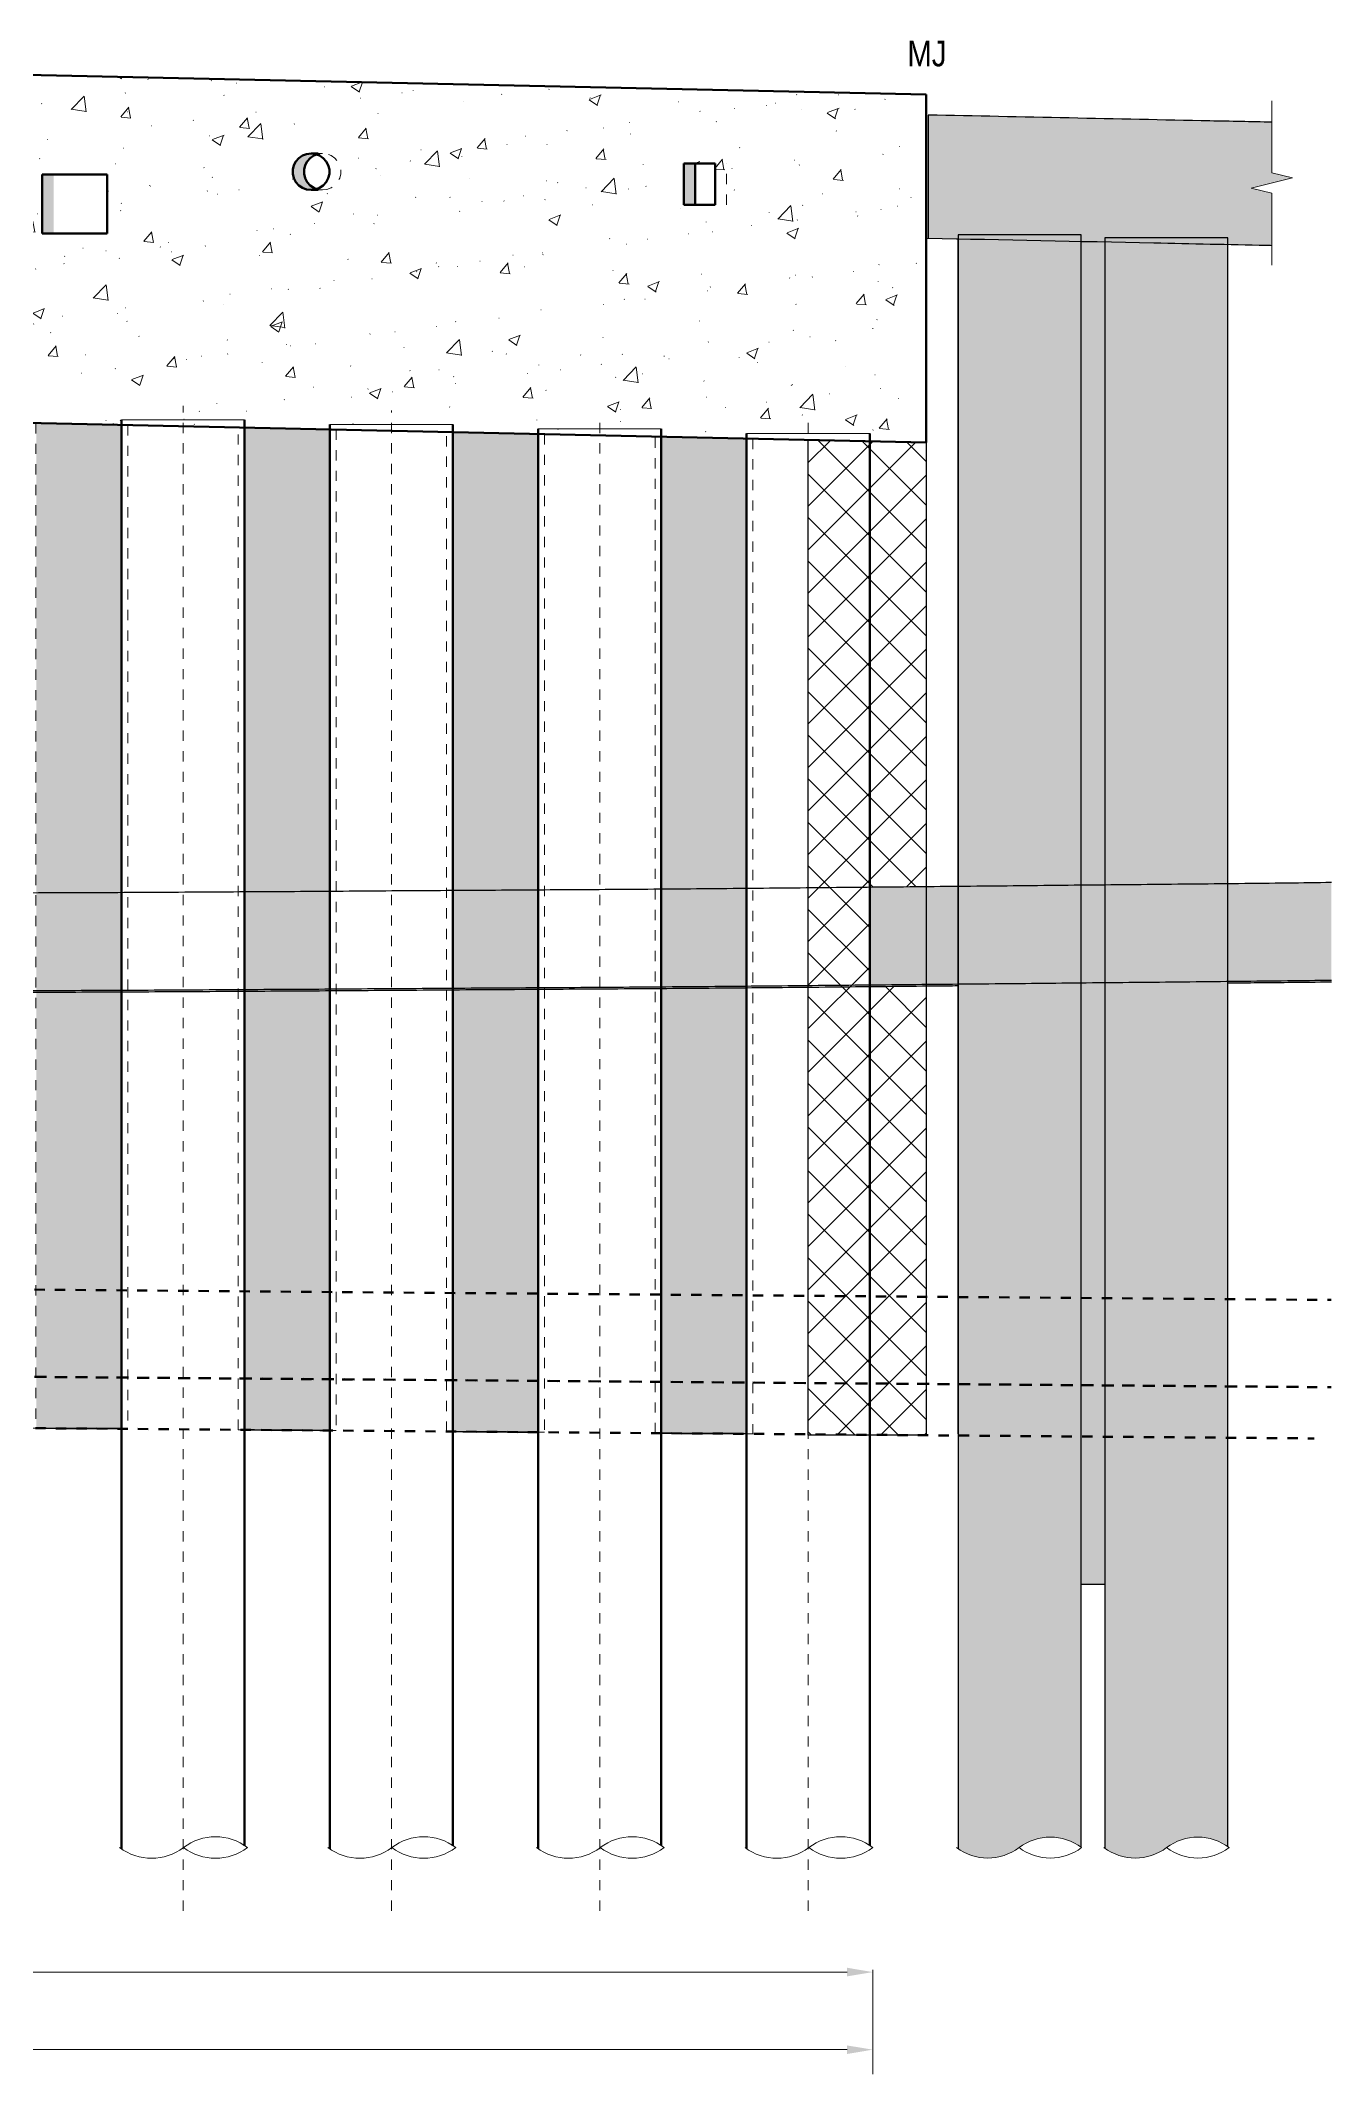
# Model space of a CAD drawing. Header units: metres. Extents: x 1100 to 1226, y 1 to 22.
# Drawn here: x 1134.49 to 1147.06, y 1.99 to 21.8 of the extents above; entities that cross this region are included whole.
import ezdxf

# ---------------------------------------------------------------- set-up
doc = ezdxf.new("R2010")
doc.units = ezdxf.units.M
doc.linetypes.add('JacobsCenter', pattern=[0.015, 0.009, -0.0015, 0.003, -0.0015])
doc.linetypes.add('JacobsDash', pattern=[0.0045, 0.003, -0.0015])
doc.layers.get('Defpoints').update_dxf_attribs({"color": 41})
for name, color, linetype, lineweight in [('A-ANNO-DIMS', 7, 'Continuous', 9), ('A-DETL', 7, 'Continuous', 13), ('A-DETL-GENF', 7, 'Continuous', 9), ('A-GENM', 7, 'Continuous', 35), ('A-GENM-HDLN', 7, 'JacobsDash', 18), ('G-ANNO-TEXT', 7, 'Continuous', 9), ('S-BEAM', 7, 'Continuous', 50), ('S-BEAM-HDLN', 7, 'JacobsDash', 18), ('S-FNDN', 7, 'Continuous', 50), ('S-FNDN-HDLN', 7, 'JacobsDash', 18)]:
    doc.layers.add(name, color=color, linetype=linetype, lineweight=lineweight)
doc.styles.add('Arial Narrow', font='ARIALN.TTF', dxfattribs={"height": 0.25})
doc.dimstyles.new('Dimension_Standard_T__mm_', dxfattribs={"dimscale": 0.3048, "dimtxt": 0.255858, "dimasz": 0.82021, "dimexe": 0.787402, "dimexo": 0.492126, "dimgap": 0.328084, "dimtad": 1, "dimdec": 0, "dimlfac": 1000, "dimzin": 0, "dimdsep": 46, "dimtxsty": 'Arial Narrow', "dimsah": 1, "dimcen": 0.09, "dimaunit": 1, "dimadec": 4, "dimazin": 0, "dimtfac": 1, "dimtdec": 4, "dimtix": 1, "dimtmove": 0, "dimatfit": 3, "dimfxl": 1, "dimtvp": 1, "dimtolj": 1, "dimtzin": 0, "dimlwd": 18, "dimlwe": 18, "dimarcsym": 2})

# ---------------------------------------------------------------- blocks, each defined once
blk = doc.blocks.new('Foundations-Piles - Px-1200-66435323-DRG-2873048 - ELEVATION - SHOTCRETE ABUTMENT A AND A1')
at = {"layer": 'A-GENM', "lineweight": 25, "true_color": 0xdbdbdb}
blk.add_hatch(color=254, dxfattribs=at).paths.add_polyline_path([(1145.117, 4.097), (1145.189, 4.097), (1145.261, 4.108), (1145.331, 4.128), (1145.397, 4.159), (1145.519, 4.238), (1145.585, 4.268), (1145.655, 4.289), (1145.727, 4.299), (1145.799, 4.299), (1145.871, 4.289), (1145.941, 4.268), (1146.007, 4.238), (1146.055, 4.206), (1146.055, 19.882), (1144.856, 19.882), (1144.856, 4.193), (1144.909, 4.159), (1144.975, 4.128), (1145.045, 4.108)])
at = {"layer": 'A-GENM', "color": 253, "lineweight": 25, "true_color": 0xa3a3a3}
for p, q in [((1144.856, 19.882), (1144.856, 4.193)), ((1146.055, 19.882), (1144.856, 19.882)), ((1144.856, 19.882), (1144.856, 4.193)), ((1146.055, 4.206), (1146.055, 19.882)), ((1146.056, 4.206), (1146.056, 19.882))]:
    blk.add_line(p, q, dxfattribs=at)
blk = doc.blocks.new('Foundations-Piles - Px-1200-66435333-DRG-2873048 - ELEVATION - SHOTCRETE ABUTMENT A AND A1')
at = {"layer": 'A-GENM', "lineweight": 25, "true_color": 0xdbdbdb}
blk.add_hatch(color=254, dxfattribs=at).paths.add_polyline_path([(1143.752, 4.097), (1143.824, 4.108), (1143.894, 4.128), (1143.96, 4.159), (1144.082, 4.238), (1144.148, 4.268), (1144.217, 4.289), (1144.289, 4.299), (1144.362, 4.299), (1144.434, 4.289), (1144.504, 4.268), (1144.57, 4.238), (1144.627, 4.201), (1144.627, 19.911), (1143.427, 19.911), (1143.427, 4.188), (1143.472, 4.159), (1143.538, 4.128), (1143.607, 4.108), (1143.679, 4.097)])
at = {"layer": 'A-GENM', "color": 253, "lineweight": 25, "true_color": 0xa3a3a3}
for p, q in [((1143.427, 19.911), (1143.427, 4.188)), ((1144.627, 19.911), (1143.427, 19.911)), ((1143.427, 19.911), (1143.427, 4.188)), ((1144.627, 4.201), (1144.627, 19.911)), ((1144.627, 4.201), (1144.627, 19.911))]:
    blk.add_line(p, q, dxfattribs=at)
blk = doc.blocks.new('Shotcrete Adaptive v1 - 1200 Dia Pile _ 1_4289 Spacing-66571881-DRG-2873048 - ELEVATION - SHOTCRETE ABUTMENT A AND A1')
at = {"layer": 'A-GENM', "lineweight": 25, "true_color": 0xe8e8e8}
h = blk.add_hatch(color=254, dxfattribs=at)
h.paths.add_polyline_path([(1144.741, 6.763), (1144.856, 6.763), (1144.856, 12.625), (1144.627, 12.623), (1144.627, 6.763)])
h.paths.add_polyline_path([(1144.627, 13.575), (1144.856, 13.577), (1144.856, 19.844), (1144.741, 19.846), (1144.627, 19.846), (1144.627, 13.576)])
at = {"layer": 'A-GENM', "color": 253, "lineweight": 25, "true_color": 0xa3a3a3}
for p, q in [((1144.627, 19.846), (1144.745, 19.846)), ((1144.856, 6.763), (1144.627, 6.763))]:
    blk.add_line(p, q, dxfattribs=at)
blk = doc.blocks.new('CappingBeam_RS39B_CB01A - CappingBeam_RS39B_CB01A-57939457-DRG-2873048 - ELEVATION - SHOTCRETE ABUTMENT A AND A1')
at = {"layer": 'A-GENM', "lineweight": 25, "true_color": 0xefefdf}
for points in [[(1146.484, 19.81), (1146.484, 20.318), (1146.284, 20.368), (1146.684, 20.468), (1146.484, 20.518), (1146.484, 21.01), (1143.136, 21.08), (1143.136, 19.88), (1143.427, 19.874), (1143.427, 19.911), (1144.627, 19.911), (1144.627, 19.849), (1144.856, 19.844), (1144.856, 19.882), (1146.055, 19.882), (1146.055, 19.819)], [(1143.136, 19.88), (1143.136, 19.88), (1143.136, 19.88)]]:
    blk.add_hatch(color=254, dxfattribs=at).paths.add_polyline_path(points)
h = blk.add_hatch(color=254, dxfattribs=at)
h.paths.add_polyline_path([(1146.484, 19.81), (1146.484, 19.81), (1146.055, 19.819)])
h.paths.add_polyline_path([(1143.427, 19.874), (1143.427, 19.874), (1143.136, 19.88)])
at = {"layer": 'A-GENM', "color": 253, "lineweight": 25, "true_color": 0xa3a3a3}
blk.add_line((1143.136, 21.08), (1143.136, 19.88), dxfattribs=at)
at = {"layer": 'A-GENM', "color": 253, "lineweight": 25, "true_color": 0xa3a3a3, "flags": 128}
for points in [[(1143.136, 21.08), (1143.136, 21.08), (1143.136, 21.08), (1143.136, 21.08), (1143.136, 21.08), (1143.136, 21.08)], [(1143.136, 19.88), (1143.136, 19.88), (1143.136, 19.88), (1143.136, 19.88), (1143.136, 19.88), (1143.136, 19.88)]]:
    blk.add_lwpolyline(points, dxfattribs=at)
at = {"layer": 'A-GENM', "color": 253, "lineweight": 25, "true_color": 0xa3a3a3}
for points, knots in [([(1146.484, 21.01), (1146.283, 21.014), (1145.167, 21.037), (1144.051, 21.061), (1143.136, 21.08)], [0.8306341, 0.8306341, 0.8306341, 0.8306341, 0.8611111, 1, 1, 1, 1]), ([(1143.136, 19.88), (1143.868, 19.865), (1144.967, 19.842), (1146.083, 19.819), (1146.466, 19.811), (1146.484, 19.81)], [0, 0, 0, 0, 0.1111111, 0.1666667, 0.1693659, 0.1693659, 0.1693659, 0.1693659])]:
    blk.add_open_spline(points, degree=3, knots=knots, dxfattribs=at)
blk = doc.blocks.new('Top of Pavement - RL A - Top of Pavement - RL A-68818558-DRG-2873048 - ELEVATION - SHOTCRETE ABUTMENT A AND A1')
at = {"layer": 'A-GENM', "lineweight": 25, "true_color": 0xe8e8e8}
h = blk.add_hatch(color=254, dxfattribs=at)
h.paths.add_polyline_path([(1112.952, 12.581), (1112.952, 13.531), (1112.032, 13.538), (1112.032, 12.588), (1112.444, 12.585)])
h.paths.add_polyline_path([(1142.566, 12.605), (1143.427, 12.613), (1143.427, 13.563), (1142.566, 13.555), (1142.566, 12.607)])
h.paths.add_polyline_path([(1144.627, 12.625), (1144.856, 12.627), (1144.856, 13.577), (1144.627, 13.575), (1144.627, 12.679)])
h.paths.add_polyline_path([(1146.055, 12.639), (1147.064, 12.651), (1147.064, 13.601), (1146.055, 13.589), (1146.055, 12.646)])
h.paths.add_polyline_path([(1102.833, 12.686), (1102.833, 13.636), (1102.032, 13.646), (1102.032, 12.696)])
h.paths.add_polyline_path([(1100.833, 12.712), (1100.833, 13.662), (1100.388, 13.669), (1100.388, 13.638), (1100.819, 13.638), (1100.819, 12.712)])
h = blk.add_hatch(color=254, dxfattribs=at)
h.paths.add_polyline_path([(1112.952, 12.562), (1112.952, 12.581), (1112.032, 12.588), (1112.032, 12.569), (1112.454, 12.566)])
h.paths.add_polyline_path([(1142.566, 12.585), (1143.427, 12.594), (1143.427, 12.613), (1142.566, 12.605), (1142.566, 12.588)])
h.paths.add_polyline_path([(1146.055, 12.62), (1147.064, 12.631), (1147.064, 12.651), (1146.055, 12.638), (1146.055, 12.626)])
h.paths.add_polyline_path([(1144.627, 12.623), (1144.856, 12.626), (1144.856, 12.627), (1144.627, 12.625)])
h.paths.add_polyline_path([(1102.833, 12.666), (1102.833, 12.686), (1102.032, 12.696), (1102.032, 12.676)])
at = {"layer": 'A-GENM', "color": 253, "lineweight": 25, "true_color": 0xa3a3a3}
for points, knots in [([(1147.064, 13.601), (1146.921, 13.599), (1146.462, 13.593), (1145.844, 13.587), (1145.211, 13.58), (1144.736, 13.576), (1144.261, 13.571), (1143.787, 13.566), (1143.312, 13.562), (1142.837, 13.557), (1142.362, 13.553), (1141.729, 13.546), (1140.937, 13.539), (1140.146, 13.533), (1139.513, 13.529), (1139.038, 13.526), (1138.563, 13.523), (1138.088, 13.52), (1137.613, 13.517), (1137.138, 13.513), (1136.663, 13.511), (1136.03, 13.507), (1135.239, 13.502), (1134.289, 13.499), (1133.339, 13.495), (1132.389, 13.491), (1131.44, 13.487), (1130.648, 13.486), (1130.015, 13.485), (1129.382, 13.484), (1128.629, 13.483), (1128.034, 13.482), (1127.756, 13.482)], [0.3522987, 0.3522987, 0.3522987, 0.3522987, 0.3552632, 0.3618421, 0.3651316, 0.3684211, 0.3717105, 0.375, 0.3782895, 0.3815789, 0.3848684, 0.3881579, 0.3947368, 0.4013158, 0.4046053, 0.4078947, 0.4111842, 0.4144737, 0.4177632, 0.4210526, 0.4243421, 0.4276316, 0.4342105, 0.4407895, 0.4473684, 0.4539474, 0.4605263, 0.4671053, 0.4703947, 0.4736842, 0.4802632, 0.4860455, 0.4860455, 0.4860455, 0.4860455]), ([(1127.756, 12.532), (1128.034, 12.532), (1128.629, 12.533), (1129.382, 12.534), (1130.015, 12.535), (1130.648, 12.536), (1131.44, 12.537), (1132.389, 12.541), (1133.339, 12.545), (1134.289, 12.549), (1135.239, 12.552), (1136.03, 12.557), (1136.663, 12.561), (1137.138, 12.563), (1137.613, 12.567), (1138.088, 12.57), (1138.563, 12.573), (1139.038, 12.576), (1139.513, 12.579), (1140.146, 12.583), (1140.937, 12.589), (1141.729, 12.596), (1142.362, 12.603), (1142.837, 12.607), (1143.312, 12.612), (1143.787, 12.616), (1144.261, 12.621), (1144.736, 12.626), (1145.211, 12.63), (1145.844, 12.637), (1146.462, 12.643), (1146.921, 12.649), (1147.064, 12.651)], [0.5139545, 0.5139545, 0.5139545, 0.5139545, 0.5197368, 0.5263158, 0.5296053, 0.5328947, 0.5394737, 0.5460526, 0.5526316, 0.5592105, 0.5657895, 0.5723684, 0.5756579, 0.5789474, 0.5822368, 0.5855263, 0.5888158, 0.5921053, 0.5953947, 0.5986842, 0.6052632, 0.6118421, 0.6151316, 0.6184211, 0.6217105, 0.625, 0.6282895, 0.6315789, 0.6348684, 0.6381579, 0.6447368, 0.6477013, 0.6477013, 0.6477013, 0.6477013]), ([(1143.427, 12.594), (1143.391, 12.593), (1143.196, 12.591), (1142.843, 12.588), (1142.368, 12.583), (1141.735, 12.577), (1140.944, 12.569), (1140.153, 12.564), (1139.519, 12.56), (1139.045, 12.557), (1138.57, 12.554), (1138.095, 12.55), (1137.62, 12.547), (1137.145, 12.544), (1136.671, 12.541), (1136.037, 12.537), (1135.246, 12.533), (1134.296, 12.529), (1133.347, 12.526), (1132.397, 12.522), (1131.447, 12.518), (1130.656, 12.516), (1130.023, 12.515), (1129.39, 12.514), (1128.634, 12.513), (1128.036, 12.513), (1127.756, 12.512)], [0.3775351, 0.3775351, 0.3775351, 0.3775351, 0.3782895, 0.3815789, 0.3848684, 0.3881579, 0.3947368, 0.4013158, 0.4046053, 0.4078947, 0.4111842, 0.4144737, 0.4177632, 0.4210526, 0.4243421, 0.4276316, 0.4342105, 0.4407895, 0.4473684, 0.4539474, 0.4605263, 0.4671053, 0.4703947, 0.4736842, 0.4802632, 0.4861018, 0.4861018, 0.4861018, 0.4861018]), ([(1147.064, 12.631), (1146.923, 12.629), (1146.587, 12.625), (1146.251, 12.622), (1146.055, 12.62)], [0.352339365, 0.352339365, 0.352339365, 0.352339365, 0.355263158, 0.359324706, 0.359324706, 0.359324706, 0.359324706])]:
    blk.add_open_spline(points, degree=3, knots=knots, dxfattribs=at)
blk = doc.blocks.new('T2DPAA-T2D-C3S-RS-M3D-100334_rvt-1-DRG-2873048 - ELEVATION - SHOTCRETE ABUTMENT A AND A1')
at = {"layer": 'A-GENM', "color": 253, "lineweight": 25, "true_color": 0xa3a3a3}
for name in ['CappingBeam_RS39B_CB01A - CappingBeam_RS39B_CB01A-57939457-DRG-2873048 - ELEVATION - SHOTCRETE ABUTMENT A AND A1', 'Foundations-Piles - Px-1200-66435333-DRG-2873048 - ELEVATION - SHOTCRETE ABUTMENT A AND A1', 'Shotcrete Adaptive v1 - 1200 Dia Pile _ 1_4289 Spacing-66571881-DRG-2873048 - ELEVATION - SHOTCRETE ABUTMENT A AND A1', 'Foundations-Piles - Px-1200-66435323-DRG-2873048 - ELEVATION - SHOTCRETE ABUTMENT A AND A1', 'Top of Pavement - RL A - Top of Pavement - RL A-68818558-DRG-2873048 - ELEVATION - SHOTCRETE ABUTMENT A AND A1']:
    blk.add_blockref(name, (0, 0), dxfattribs=at)
blk = doc.blocks.new('20_SFR_WSC_ShotcreteWall_ArchFlatBack_Datum - ArchWall_PileSize_1200-8657997-DRG-2873048 - ELEVATION - SHOTCRETE ABUTMENT A AND A1')
at = {"layer": 'A-GENM', "linetype": 'JacobsDash', "lineweight": 18, "true_color": 0x9ab29e}
blk.add_hatch(color=253, dxfattribs=at).paths.add_polyline_path([(1141.367, 8.231), (1141.367, 17.926), (1140.535, 17.944), (1140.535, 8.235), (1141.268, 8.232)])
at = {"layer": 'A-GENM', "color": 252, "true_color": 0x888888, "flags": 128}
for points in [[(1141.367, 17.926), (1141.268, 17.929), (1141.165, 17.931), (1141.058, 17.933), (1140.951, 17.935), (1140.843, 17.937), (1140.737, 17.94), (1140.633, 17.942), (1140.535, 17.944)], [(1140.535, 8.235), (1140.633, 8.235), (1140.737, 8.234), (1140.843, 8.234), (1140.951, 8.233), (1141.058, 8.233), (1141.165, 8.232), (1141.268, 8.232), (1141.367, 8.231)]]:
    blk.add_lwpolyline(points, dxfattribs=at)
at = {"layer": 'A-GENM-HDLN', "color": 252, "true_color": 0x888888}
for p, q in [((1140.474, 8.236), (1140.474, 17.945)), ((1140.535, 17.944), (1140.533, 17.944)), ((1140.533, 17.944), (1140.533, 8.235)), ((1141.369, 17.926), (1141.367, 17.926)), ((1141.369, 8.231), (1141.369, 17.926)), ((1141.427, 17.925), (1141.427, 8.231)), ((1140.533, 8.235), (1140.535, 8.235)), ((1141.367, 8.231), (1141.369, 8.231))]:
    blk.add_line(p, q, dxfattribs=at)
at = {"layer": 'A-GENM-HDLN', "color": 252, "true_color": 0x888888, "flags": 128}
for points in [[(1140.474, 17.945), (1140.502, 17.945), (1140.522, 17.944), (1140.533, 17.944)], [(1141.369, 17.926), (1141.379, 17.926), (1141.399, 17.926), (1141.427, 17.925)], [(1140.533, 8.235), (1140.522, 8.235), (1140.502, 8.235), (1140.474, 8.236)], [(1141.427, 8.231), (1141.399, 8.231), (1141.379, 8.231), (1141.369, 8.231)]]:
    blk.add_lwpolyline(points, dxfattribs=at)
blk = doc.blocks.new('20_SFR_WSC_ShotcreteWall_ArchFlatBack_Datum - ArchWall_PileSize_1200-8658019-DRG-2873048 - ELEVATION - SHOTCRETE ABUTMENT A AND A1')
at = {"layer": 'A-GENM', "linetype": 'JacobsDash', "lineweight": 18, "true_color": 0x9ab29e}
blk.add_hatch(color=253, dxfattribs=at).paths.add_polyline_path([(1139.335, 8.246), (1139.335, 17.971), (1138.505, 17.988), (1138.505, 8.251), (1139.237, 8.247)])
at = {"layer": 'A-GENM', "color": 252, "true_color": 0x888888, "flags": 128}
for points in [[(1139.335, 17.971), (1139.237, 17.973), (1139.133, 17.975), (1139.026, 17.978), (1138.919, 17.98), (1138.811, 17.982), (1138.705, 17.984), (1138.601, 17.986), (1138.505, 17.988)], [(1138.505, 8.251), (1138.601, 8.25), (1138.705, 8.25), (1138.811, 8.249), (1138.919, 8.249), (1139.026, 8.248), (1139.133, 8.247), (1139.237, 8.247), (1139.335, 8.246)]]:
    blk.add_lwpolyline(points, dxfattribs=at)
at = {"layer": 'A-GENM-HDLN', "color": 252, "true_color": 0x888888}
for p, q in [((1138.442, 8.251), (1138.442, 17.989)), ((1138.505, 17.988), (1138.501, 17.988)), ((1138.501, 17.988), (1138.501, 8.251)), ((1139.337, 17.971), (1139.335, 17.971)), ((1139.337, 8.246), (1139.337, 17.971)), ((1139.396, 17.97), (1139.396, 8.246)), ((1138.501, 8.251), (1138.505, 8.251)), ((1139.335, 8.246), (1139.337, 8.246))]:
    blk.add_line(p, q, dxfattribs=at)
at = {"layer": 'A-GENM-HDLN', "color": 252, "true_color": 0x888888, "flags": 128}
for points in [[(1138.442, 17.989), (1138.47, 17.989), (1138.49, 17.988), (1138.501, 17.988)], [(1139.337, 17.971), (1139.347, 17.971), (1139.367, 17.971), (1139.396, 17.97)], [(1138.501, 8.251), (1138.49, 8.251), (1138.47, 8.251), (1138.442, 8.251)], [(1139.396, 8.246), (1139.367, 8.246), (1139.347, 8.246), (1139.337, 8.246)]]:
    blk.add_lwpolyline(points, dxfattribs=at)
blk = doc.blocks.new('20_SFR_WSC_ShotcreteWall_ArchFlatBack_Datum - ArchWall_PileSize_1200-8658047-DRG-2873048 - ELEVATION - SHOTCRETE ABUTMENT A AND A1')
at = {"layer": 'A-GENM', "linetype": 'JacobsDash', "lineweight": 18, "true_color": 0x9ab29e}
blk.add_hatch(color=253, dxfattribs=at).paths.add_polyline_path([(1137.305, 8.263), (1137.305, 18.015), (1136.476, 18.033), (1136.476, 8.267), (1137.207, 8.263)])
at = {"layer": 'A-GENM', "color": 252, "true_color": 0x888888, "flags": 128}
for points in [[(1137.305, 18.015), (1137.207, 18.017), (1137.103, 18.019), (1136.997, 18.022), (1136.889, 18.024), (1136.782, 18.026), (1136.675, 18.028), (1136.572, 18.031), (1136.476, 18.033)], [(1136.476, 8.267), (1136.572, 8.267), (1136.675, 8.266), (1136.782, 8.266), (1136.889, 8.265), (1136.997, 8.264), (1137.103, 8.264), (1137.207, 8.263), (1137.305, 8.263)]]:
    blk.add_lwpolyline(points, dxfattribs=at)
at = {"layer": 'A-GENM-HDLN', "color": 252, "true_color": 0x888888}
for p, q in [((1136.413, 8.268), (1136.413, 18.034)), ((1136.476, 18.033), (1136.471, 18.033)), ((1136.471, 18.033), (1136.471, 8.267)), ((1137.307, 18.015), (1137.305, 18.015)), ((1137.307, 8.263), (1137.307, 18.015)), ((1137.366, 18.014), (1137.366, 8.262)), ((1136.471, 8.267), (1136.476, 8.267)), ((1137.305, 8.263), (1137.307, 8.263))]:
    blk.add_line(p, q, dxfattribs=at)
at = {"layer": 'A-GENM-HDLN', "color": 252, "true_color": 0x888888, "flags": 128}
for points in [[(1136.413, 18.034), (1136.441, 18.033), (1136.461, 18.033), (1136.471, 18.033)], [(1137.307, 18.015), (1137.318, 18.015), (1137.338, 18.014), (1137.366, 18.014)], [(1136.471, 8.267), (1136.461, 8.267), (1136.441, 8.267), (1136.413, 8.268)], [(1137.366, 8.262), (1137.338, 8.262), (1137.318, 8.263), (1137.307, 8.263)]]:
    blk.add_lwpolyline(points, dxfattribs=at)
blk = doc.blocks.new('20_SFR_WSC_ShotcreteWall_ArchFlatBack_Datum - ArchWall_PileSize_1200-8658069-DRG-2873048 - ELEVATION - SHOTCRETE ABUTMENT A AND A1')
at = {"layer": 'A-GENM', "linetype": 'JacobsDash', "lineweight": 18, "true_color": 0x9ab29e}
blk.add_hatch(color=253, dxfattribs=at).paths.add_polyline_path([(1135.276, 8.281), (1135.276, 18.059), (1134.446, 18.077), (1134.446, 8.284), (1135.178, 8.281)])
at = {"layer": 'A-GENM', "color": 252, "true_color": 0x888888, "flags": 128}
for points in [[(1134.908, 18.067), (1134.86, 18.068), (1134.752, 18.07), (1134.646, 18.072), (1134.542, 18.075), (1134.446, 18.077)], [(1134.446, 8.284), (1134.542, 8.284), (1134.646, 8.283), (1134.752, 8.283), (1134.86, 8.282), (1134.967, 8.282), (1135.074, 8.281), (1135.178, 8.281), (1135.276, 8.281)]]:
    blk.add_lwpolyline(points, dxfattribs=at)
at = {"layer": 'A-GENM-HDLN', "color": 252, "true_color": 0x888888}
for p, q in [((1134.383, 8.284), (1134.383, 18.078)), ((1134.446, 18.077), (1134.442, 18.077)), ((1134.442, 18.077), (1134.442, 8.284)), ((1135.278, 8.281), (1135.278, 18.06)), ((1135.337, 18.058), (1135.337, 8.28)), ((1134.442, 8.284), (1134.446, 8.284)), ((1135.276, 8.281), (1135.278, 8.281))]:
    blk.add_line(p, q, dxfattribs=at)
at = {"layer": 'A-GENM-HDLN', "color": 252, "true_color": 0x888888, "flags": 128}
for points in [[(1134.383, 18.078), (1134.412, 18.077), (1134.431, 18.077), (1134.442, 18.077)], [(1135.278, 18.06), (1135.178, 18.062), (1135.074, 18.064), (1134.988, 18.066)], [(1135.278, 18.06), (1135.288, 18.059), (1135.308, 18.059), (1135.337, 18.058)], [(1134.442, 8.284), (1134.431, 8.284), (1134.412, 8.284), (1134.383, 8.284)], [(1135.337, 8.28), (1135.308, 8.28), (1135.288, 8.28), (1135.278, 8.281)]]:
    blk.add_lwpolyline(points, dxfattribs=at)
blk = doc.blocks.new('CS_DET_Pile-Column_BreakLine - CS_Tubular BreakLine-6324803-DRG-2873048 - ELEVATION - SHOTCRETE ABUTMENT A AND A1')
at = {"layer": 'A-DETL-GENF', "lineweight": 18}
for centre, start, end in [((1113.247, 4.611), 232.9573, 307.0427), ((1113.869, 3.786), 52.9573, 127.0427), ((1113.869, 4.611), 232.9573, 307.0427)]:
    blk.add_arc(centre, 0.517, start, end, dxfattribs=at)
blk = doc.blocks.new('CS_DET_Pile-Column_BreakLine - CS_Tubular BreakLine-6832019-DRG-2873048 - ELEVATION - SHOTCRETE ABUTMENT A AND A1')
at = {"layer": 'A-DETL-GENF', "color": 252, "lineweight": 18, "true_color": 0x888888}
for centre, start, end in [((1143.716, 4.602), 232.9573, 307.0427), ((1144.326, 3.794), 52.9573, 127.0427), ((1144.326, 4.602), 232.9573, 307.0427)]:
    blk.add_arc(centre, 0.506, start, end, dxfattribs=at)
blk = doc.blocks.new('CS_DET_BreakLine_ViewScale - Std Break-6832203-DRG-2873048 - ELEVATION - SHOTCRETE ABUTMENT A AND A1')
at = {"layer": 'A-DETL-GENF', "color": 252, "true_color": 0x888888}
for p, q in [((1146.484, 21.218), (1146.484, 20.518)), ((1146.684, 20.468), (1146.284, 20.368)), ((1146.484, 20.518), (1146.684, 20.468)), ((1146.284, 20.368), (1146.484, 20.318)), ((1146.484, 20.318), (1146.484, 19.618))]:
    blk.add_line(p, q, dxfattribs=at)
blk = doc.blocks.new('DIMBLOCK1-DRG-2873048 - ELEVATION - SHOTCRETE ABUTMENT A AND A1')
at = {"layer": 'A-ANNO-DIMS', "color": 0, "lineweight": 18, "transparency": 16777216}
for p, q in [((1142.346, 2.985), (1103.056, 2.985)), ((1142.596, 3.007), (1142.596, 2.745)), ((1102.806, 2.972), (1102.806, 2.745))]:
    blk.add_line(p, q, dxfattribs=at)
at = {"layer": 'A-ANNO-DIMS', "color": 0, "transparency": 16777216}
for points in [[(1103.056, 3.027), (1103.056, 2.943), (1102.806, 2.985)], [(1142.346, 3.027), (1142.346, 2.943), (1142.596, 2.985)]]:
    blk.add_solid(points, dxfattribs=at)
at = {"layer": 'Defpoints', "color": 0, "transparency": 16777216}
for p in [(1102.806, 3.122), (1102.806, 2.985), (1142.596, 3.157)]:
    blk.add_point(p, dxfattribs=at)
at = {"layer": 'A-ANNO-DIMS', "color": 0, "lineweight": 18, "transparency": 16777216, "insert": (1122.701, 3.214), "char_height": 0.25, "width": 3.98651, "attachment_point": 5, "style": 'Arial Narrow'}
blk.add_mtext('\\A1;PIL232101 TO PIL232119', dxfattribs=at)
blk = doc.blocks.new('DIMBLOCK2-DRG-2873048 - ELEVATION - SHOTCRETE ABUTMENT A AND A1')
at = {"layer": 'A-ANNO-DIMS', "color": 0, "lineweight": 18, "transparency": 16777216}
for p, q in [((1142.596, 3.007), (1142.596, 1.989)), ((1102.806, 2.972), (1102.806, 1.989)), ((1142.346, 2.229), (1103.056, 2.229))]:
    blk.add_line(p, q, dxfattribs=at)
at = {"layer": 'A-ANNO-DIMS', "color": 0, "transparency": 16777216}
for points in [[(1103.056, 2.27), (1103.056, 2.187), (1102.806, 2.229)], [(1142.346, 2.27), (1142.346, 2.187), (1142.596, 2.229)]]:
    blk.add_solid(points, dxfattribs=at)
at = {"layer": 'Defpoints', "color": 0, "transparency": 16777216}
for p in [(1102.806, 3.122), (1142.596, 3.157), (1102.806, 2.229)]:
    blk.add_point(p, dxfattribs=at)
at = {"layer": 'A-ANNO-DIMS', "color": 0, "lineweight": 18, "transparency": 16777216, "insert": (1122.701, 2.458), "char_height": 0.25, "width": 4.04012, "attachment_point": 5, "style": 'Arial Narrow'}
blk.add_mtext('\\A1;RETAINED SIDE BEHIND', dxfattribs=at)

msp = doc.modelspace()

# ---------------------------------------------------------------- hatches: boundary and pattern name
at = {"layer": 'A-DETL-GENF', "true_color": 0xafc8af}
h = msp.add_hatch(dxfattribs=at)
h.set_pattern_fill('FP_2', color=9, style=0, pattern_type=2)
h.set_pattern_definition([(45, (1129.183, 10.849), (-0.212132, 0.212132), []), (135, (1129.183, 10.849), (-0.212132, -0.212132), [])])
h.paths.add_polyline_path([(1142.5665, 8.2152), (1143.1175, 8.2152), (1143.1175, 12.5906), (1142.5665, 12.5854), (1142.5665, 13.5548), (1143.1175, 13.5601), (1143.1175, 17.8896), (1141.9666, 17.9145), (1141.9666, 8.2152)])
at = {"layer": 'S-BEAM', "lineweight": 9, "true_color": 0xc0c0c0}
h = msp.add_hatch(dxfattribs=at)
h.set_pattern_fill('FP_1', color=9, style=0, pattern_type=2)
h.set_pattern_definition([(50, (1129.183, 10.849), (1.15687, -0.10121), [0.12097, -1.331]), (355, (1129.183, 10.849), (-0.2238, 1.21312), [0.09677, -1.065]), (100.451, (1129.28, 10.841), (0.932775, 1.11194), [0.10281, -1.131]), (46.184, (1129.183, 11.172), (1.72142, -0.26704), [0.18145, -1.996]), (96.636, (1129.327, 11.15), (1.50758, 1.57074), [0.15421, -1.696]), (351.184, (1129.183, 11.172), (1.50766, 1.5715), [0.14516, -1.597]), (21, (1129.345, 11.091), (0.962753, -0.64938), [0.12097, -1.331]), (326, (1129.345, 11.091), (0.39239, 1.16952), [0.09677, -1.065]), (71.451, (1129.425, 11.037), (1.3549, 0.520304), [0.10281, -1.131]), (37.5, (1129.183, 10.849), (0.019615, 0.536924), [0.00335, -1.048, 0.00335, -1.077, -1.069]), (37.5, (1129.183, 10.849), (0.019615, 0.536924), [-2.132, 0.00335, -1.065]), (7.5, (1129.183, 10.849), (0.424306, 0.636145), [0.00335, -0.61278, 0.00335, -1.024, -0.40726]), (7.5, (1129.183, 10.849), (0.424306, 0.636145), [-1.644, 0.00335, -0.4039]), (327.5, (1128.824, 10.849), (0.861001, -0.036384), [0.00335, -0.39987, 0.00335, -1.255, -1.669]), (327.5, (1128.824, 10.849), (0.861001, -0.036384), [-1.661, 0.00335, -1.666]), (317.5, (1128.662, 10.849), (0.94062, 0.161455), [0.00335, -0.52084, 0.00335, -0.83213, -1.185]), (317.5, (1128.662, 10.849), (0.94062, 0.161455), [-1.36, 0.00335, -1.182])])
h.paths.add_polyline_path([(1143.1175, 17.8896), (1143.1175, 21.2804), (1126.3657, 21.6427), (1126.3666, 21.6145), (1126.3778, 21.6145), (1126.3778, 18.2798), (1126.3666, 18.2798), (1126.3656, 18.252), (1141.9666, 17.9145)])
h.paths.add_polyline_path([(1133.111, 19.865), (1132.4768, 19.865), (1132.4768, 20.64), (1133.111, 20.64), (1133.111, 19.924)])
h.paths.add_polyline_path([(1135.1377, 19.924), (1134.5035, 19.924), (1134.5035, 20.499), (1135.1377, 20.499), (1135.1377, 20.35)])
h.paths.add_polyline_path([(1128.7343, 19.938), (1128.6728, 19.9436), (1128.6134, 19.9603), (1128.558, 19.9874), (1128.5087, 20.0241), (1128.4671, 20.0691), (1128.4346, 20.1209), (1128.4122, 20.1777), (1128.4009, 20.2376), (1128.4009, 20.2984), (1128.4122, 20.3583), (1128.4346, 20.4151), (1128.4671, 20.4669), (1128.5087, 20.5119), (1128.558, 20.5486), (1128.6134, 20.5757), (1128.6728, 20.5924), (1128.7343, 20.598), (1128.7958, 20.5924), (1128.8553, 20.5757), (1128.9106, 20.5486), (1128.9599, 20.5119), (1129.0015, 20.4669), (1129.0341, 20.4151), (1129.0564, 20.3583), (1129.0677, 20.2984), (1129.0677, 20.2376), (1129.0564, 20.1777), (1129.0341, 20.1209), (1129.0015, 20.0691), (1128.9599, 20.0241), (1128.9106, 19.9874), (1128.8553, 19.9603), (1128.7958, 19.9436)])
h.paths.add_polyline_path([(1141.0589, 20.206), (1140.7544, 20.206), (1140.7544, 20.606), (1141.0589, 20.606), (1141.0589, 20.35)])
h.paths.add_polyline_path([(1137.1224, 20.35), (1137.0793, 20.3552), (1137.0387, 20.3703), (1137.003, 20.3946), (1136.9742, 20.4267), (1136.954, 20.4646), (1136.9436, 20.5061), (1136.9436, 20.5489), (1136.954, 20.5904), (1136.9742, 20.6283), (1137.003, 20.6604), (1137.0387, 20.6847), (1137.0793, 20.6998), (1137.1224, 20.705), (1137.1655, 20.6998), (1137.2061, 20.6847), (1137.2418, 20.6604), (1137.2706, 20.6283), (1137.2908, 20.5904), (1137.3012, 20.5489), (1137.3012, 20.5061), (1137.2908, 20.4646), (1137.2706, 20.4267), (1137.2418, 20.3946), (1137.2061, 20.3703), (1137.1655, 20.3552)])
h.paths.add_polyline_path([(1126.6433, 20.667), (1126.5589, 20.667), (1126.5589, 20.847), (1126.8633, 20.847), (1126.8633, 20.667)])
at = {"layer": 'S-BEAM', "lineweight": 5, "true_color": 0xc0c0c0}
for points in [[(1137.1224, 20.35), (1137.1655, 20.3552), (1137.1782, 20.3599), (1137.1503, 20.3703), (1137.1146, 20.3946), (1137.0858, 20.4267), (1137.0656, 20.4646), (1137.0552, 20.5061), (1137.0552, 20.5489), (1137.0656, 20.5904), (1137.0858, 20.6283), (1137.1146, 20.6604), (1137.1503, 20.6847), (1137.1782, 20.6951), (1137.1655, 20.6998), (1137.1224, 20.705), (1137.0793, 20.6998), (1137.0387, 20.6847), (1137.003, 20.6604), (1136.9742, 20.6283), (1136.954, 20.5904), (1136.9436, 20.5489), (1136.9436, 20.5061), (1136.954, 20.4646), (1136.9742, 20.4267), (1137.003, 20.3946), (1137.0387, 20.3703), (1137.0793, 20.3552)], [(1134.5035, 19.924), (1134.6151, 19.924), (1134.6151, 20.499), (1134.5035, 20.499), (1134.5035, 20.0857)], [(1140.7544, 20.206), (1140.866, 20.206), (1140.866, 20.606), (1140.7544, 20.606), (1140.7544, 20.35)]]:
    msp.add_hatch(color=9, dxfattribs=at).paths.add_polyline_path(points)

# ---------------------------------------------------------------- linework, layer by layer
at = {"layer": 'A-DETL', "color": 8, "lineweight": 25, "true_color": 0x808080}
for p, q in [((1143.1175, 19.8806), (1143.4262, 19.874)), ((1143.1175, 19.8806), (1143.1175, 17.8896)), ((1143.4262, 19.874), (1143.4262, 8.2304)), ((1142.5662, 17.9015), (1143.1175, 17.8896)), ((1142.5662, 8.2304), (1142.5662, 17.9015))]:
    msp.add_line(p, q, dxfattribs=at)
at = {"layer": 'A-DETL', "linetype": 'JacobsCenter'}
for p, q in [((1135.8758, 3.5815), (1135.8758, 18.2463)), ((1137.9053, 3.5815), (1137.9053, 18.2024)), ((1139.9348, 3.5815), (1139.9348, 18.1585)), ((1141.9666, 3.5815), (1141.9666, 18.1145))]:
    msp.add_line(p, q, dxfattribs=at)
at = {"layer": 'A-DETL', "color": 9, "lineweight": 25, "true_color": 0xafc8af}
for p, q in [((1141.9666, 8.2152), (1141.9666, 17.9145)), ((1141.9666, 17.9145), (1143.1175, 17.8896)), ((1143.1175, 17.8896), (1143.1175, 8.2152)), ((1143.1175, 8.2152), (1141.9666, 8.2152))]:
    msp.add_line(p, q, dxfattribs=at)
at = {"layer": 'A-DETL', "linetype": 'JacobsDash', "lineweight": 50}
for p, q in [((1121.0276, 9.741), (1147.0637, 9.5339)), ((1120.2457, 8.8981), (1146.9017, 8.6852)), ((1121.0276, 8.891), (1147.0637, 8.6839)), ((1120.0369, 8.3998), (1146.8977, 8.1852))]:
    msp.add_line(p, q, dxfattribs=at)
at = {"layer": 'S-BEAM'}
for p, q in [((1143.1175, 21.2804), (1126.3657, 21.6428)), ((1143.1175, 17.8896), (1143.1175, 21.2804)), ((1137.1905, 20.705), (1137.1224, 20.705)), ((1134.5035, 19.924), (1134.5035, 20.499)), ((1134.5035, 20.499), (1135.1377, 20.499)), ((1135.1377, 20.499), (1135.1377, 19.924)), ((1140.7544, 20.206), (1140.7544, 20.606)), ((1140.7544, 20.606), (1141.0589, 20.606)), ((1140.866, 20.606), (1140.866, 20.206)), ((1141.0589, 20.606), (1141.0589, 20.206)), ((1137.1224, 20.35), (1137.1905, 20.35)), ((1141.0589, 20.206), (1140.7544, 20.206)), ((1135.1377, 19.924), (1134.5035, 19.924)), ((1127.7555, 18.222), (1143.1175, 17.8896))]:
    msp.add_line(p, q, dxfattribs=at)
at = {"layer": 'S-BEAM', "flags": 128}
for points in [[(1137.1224, 20.35), (1137.0793, 20.3552), (1137.0387, 20.3703), (1137.003, 20.3946), (1136.9742, 20.4267), (1136.954, 20.4646), (1136.9436, 20.5061), (1136.9436, 20.5489), (1136.954, 20.5904), (1136.9742, 20.6283), (1137.003, 20.6604), (1137.0387, 20.6847), (1137.0793, 20.6998), (1137.1224, 20.705)], [(1137.1779, 20.6961), (1137.1503, 20.6847), (1137.1146, 20.6604), (1137.0858, 20.6283), (1137.0656, 20.5904), (1137.0552, 20.5489), (1137.0552, 20.5061), (1137.0656, 20.4646), (1137.0858, 20.4267), (1137.1146, 20.3946), (1137.1503, 20.3703), (1137.1779, 20.3589)], [(1137.1224, 20.705), (1137.1655, 20.6998), (1137.2061, 20.6847), (1137.2418, 20.6604), (1137.2706, 20.6283), (1137.2908, 20.5904), (1137.3012, 20.5489), (1137.3012, 20.5061), (1137.2908, 20.4646), (1137.2706, 20.4267), (1137.2418, 20.3946), (1137.2061, 20.3703), (1137.1655, 20.3552), (1137.1224, 20.35)]]:
    msp.add_lwpolyline(points, dxfattribs=at)
at = {"layer": 'S-BEAM-HDLN', "color": 8, "true_color": 0x808080}
for p, q in [((1137.234, 20.705), (1137.1905, 20.705)), ((1141.1705, 20.206), (1141.1705, 20.606)), ((1137.1905, 20.35), (1137.234, 20.35))]:
    msp.add_line(p, q, dxfattribs=at)
at = {"layer": 'S-BEAM-HDLN', "color": 8, "true_color": 0x808080, "flags": 128}
for points in [[(1137.234, 20.705), (1137.1909, 20.6998), (1137.1779, 20.6962)], [(1137.234, 20.35), (1137.2771, 20.3552), (1137.3177, 20.3703), (1137.3534, 20.3946), (1137.3822, 20.4267), (1137.4024, 20.4646), (1137.4128, 20.5061), (1137.4128, 20.5489), (1137.4024, 20.5904), (1137.3822, 20.6283), (1137.3534, 20.6604), (1137.3177, 20.6847), (1137.2771, 20.6998), (1137.234, 20.705)], [(1137.1779, 20.3588), (1137.1909, 20.3552), (1137.234, 20.35)]]:
    msp.add_lwpolyline(points, dxfattribs=at)
at = {"layer": 'S-FNDN'}
for p, q in [((1135.2758, 18.1102), (1135.2758, 4.1863)), ((1136.4758, 4.2155), (1136.4758, 18.1102)), ((1137.3053, 18.0654), (1137.3053, 4.1864)), ((1138.5053, 4.2155), (1138.5053, 18.0654)), ((1139.3347, 18.0214), (1139.3347, 4.1879)), ((1140.5347, 4.217), (1140.5347, 18.0214)), ((1141.3666, 17.9774), (1141.3666, 4.1879)), ((1142.5666, 4.217), (1142.5666, 17.9774))]:
    msp.add_line(p, q, dxfattribs=at)
at = {"layer": 'S-FNDN', "lineweight": 13}
for p, q in [((1136.4756, 18.1102), (1135.2759, 18.1102)), ((1135.2759, 18.1102), (1135.2759, 4.1863)), ((1136.4756, 4.2156), (1136.4756, 18.1102)), ((1138.5051, 18.0654), (1137.3054, 18.0654)), ((1137.3054, 18.0654), (1137.3054, 4.1863)), ((1138.5051, 4.2156), (1138.5051, 18.0654)), ((1140.5346, 18.0214), (1139.3349, 18.0214)), ((1139.3349, 18.0214), (1139.3349, 4.1878)), ((1140.5346, 4.2171), (1140.5346, 18.0214)), ((1142.5665, 17.9774), (1141.3667, 17.9774)), ((1141.3667, 17.9774), (1141.3667, 4.1878)), ((1142.5665, 4.2171), (1142.5665, 17.9774))]:
    msp.add_line(p, q, dxfattribs=at)
at = {"layer": 'S-FNDN-HDLN'}
for p, q in [((1135.2758, 18.1102), (1135.2759, 18.1102)), ((1136.4756, 18.1102), (1136.4758, 18.1102)), ((1137.3053, 18.0654), (1137.3054, 18.0654)), ((1138.5051, 18.0654), (1138.5053, 18.0654)), ((1139.3347, 18.0214), (1139.3349, 18.0214)), ((1140.5346, 18.0214), (1140.5347, 18.0214)), ((1141.3666, 17.9774), (1141.3667, 17.9774)), ((1142.5665, 17.9774), (1142.5666, 17.9774))]:
    msp.add_line(p, q, dxfattribs=at)

# ---------------------------------------------------------------- block references
at = {"lineweight": 5}
msp.add_blockref('T2DPAA-T2D-C3S-RS-M3D-100334_rvt-1-DRG-2873048 - ELEVATION - SHOTCRETE ABUTMENT A AND A1', (0, 0), dxfattribs=at)
at = {"layer": 'A-DETL-GENF', "color": 252, "true_color": 0x888888}
for name, p in [('CS_DET_BreakLine_ViewScale - Std Break-6832203-DRG-2873048 - ELEVATION - SHOTCRETE ABUTMENT A AND A1', (0, 0)), ('CS_DET_Pile-Column_BreakLine - CS_Tubular BreakLine-6832019-DRG-2873048 - ELEVATION - SHOTCRETE ABUTMENT A AND A1', (0, 0)), ('CS_DET_Pile-Column_BreakLine - CS_Tubular BreakLine-6832019-DRG-2873048 - ELEVATION - SHOTCRETE ABUTMENT A AND A1', (1.4375, 0))]:
    msp.add_blockref(name, p, dxfattribs=at)
at = {"layer": 'A-DETL-GENF'}
for p in [(22.3222, 0), (24.3516, 0), (26.3835, 0), (28.4153, 0)]:
    msp.add_blockref('CS_DET_Pile-Column_BreakLine - CS_Tubular BreakLine-6324803-DRG-2873048 - ELEVATION - SHOTCRETE ABUTMENT A AND A1', p, dxfattribs=at)
at = {"layer": 'A-GENM-HDLN', "color": 252, "true_color": 0x888888}
for name in ['20_SFR_WSC_ShotcreteWall_ArchFlatBack_Datum - ArchWall_PileSize_1200-8658069-DRG-2873048 - ELEVATION - SHOTCRETE ABUTMENT A AND A1', '20_SFR_WSC_ShotcreteWall_ArchFlatBack_Datum - ArchWall_PileSize_1200-8658047-DRG-2873048 - ELEVATION - SHOTCRETE ABUTMENT A AND A1', '20_SFR_WSC_ShotcreteWall_ArchFlatBack_Datum - ArchWall_PileSize_1200-8658019-DRG-2873048 - ELEVATION - SHOTCRETE ABUTMENT A AND A1', '20_SFR_WSC_ShotcreteWall_ArchFlatBack_Datum - ArchWall_PileSize_1200-8657997-DRG-2873048 - ELEVATION - SHOTCRETE ABUTMENT A AND A1']:
    msp.add_blockref(name, (0, 0), dxfattribs=at)

# ---------------------------------------------------------------- dimensions: what is measured, and where the dimension line sits
at = {"layer": 'A-ANNO-DIMS', "lineweight": 18}
for base, text, picture, middle in [((1102.8056, 2.9851), 'PIL232101 TO PIL232119', 'DIMBLOCK1-DRG-2873048 - ELEVATION - SHOTCRETE ABUTMENT A AND A1', (1122.7007, 3.2144)), ((1102.8056, 2.2287), 'RETAINED SIDE BEHIND', 'DIMBLOCK2-DRG-2873048 - ELEVATION - SHOTCRETE ABUTMENT A AND A1', (1122.7007, 2.458))]:
    dim = msp.add_linear_dim(base=base, p1=(1142.5957, 3.157), p2=(1102.8056, 3.1218), text=text, dimstyle='Dimension_Standard_T__mm_', override={"dimpost": '<>', "dimfxl": 39.790057}, dxfattribs=at)
    dim.commit()
    dim.dimension.update_dxf_attribs({"geometry": picture, "text_midpoint": middle})

# ---------------------------------------------------------------- next in the draw order: texts
at = {"layer": 'G-ANNO-TEXT', "insert": (1142.9326, 21.8043), "char_height": 0.25, "attachment_point": 1, "style": 'Arial Narrow', "bg_fill": 3, "box_fill_scale": 1, "bg_fill_color": 256, "bg_fill_transparency": 0}
msp.add_mtext('MJ', dxfattribs=at)

doc.saveas('drawing.dxf')
